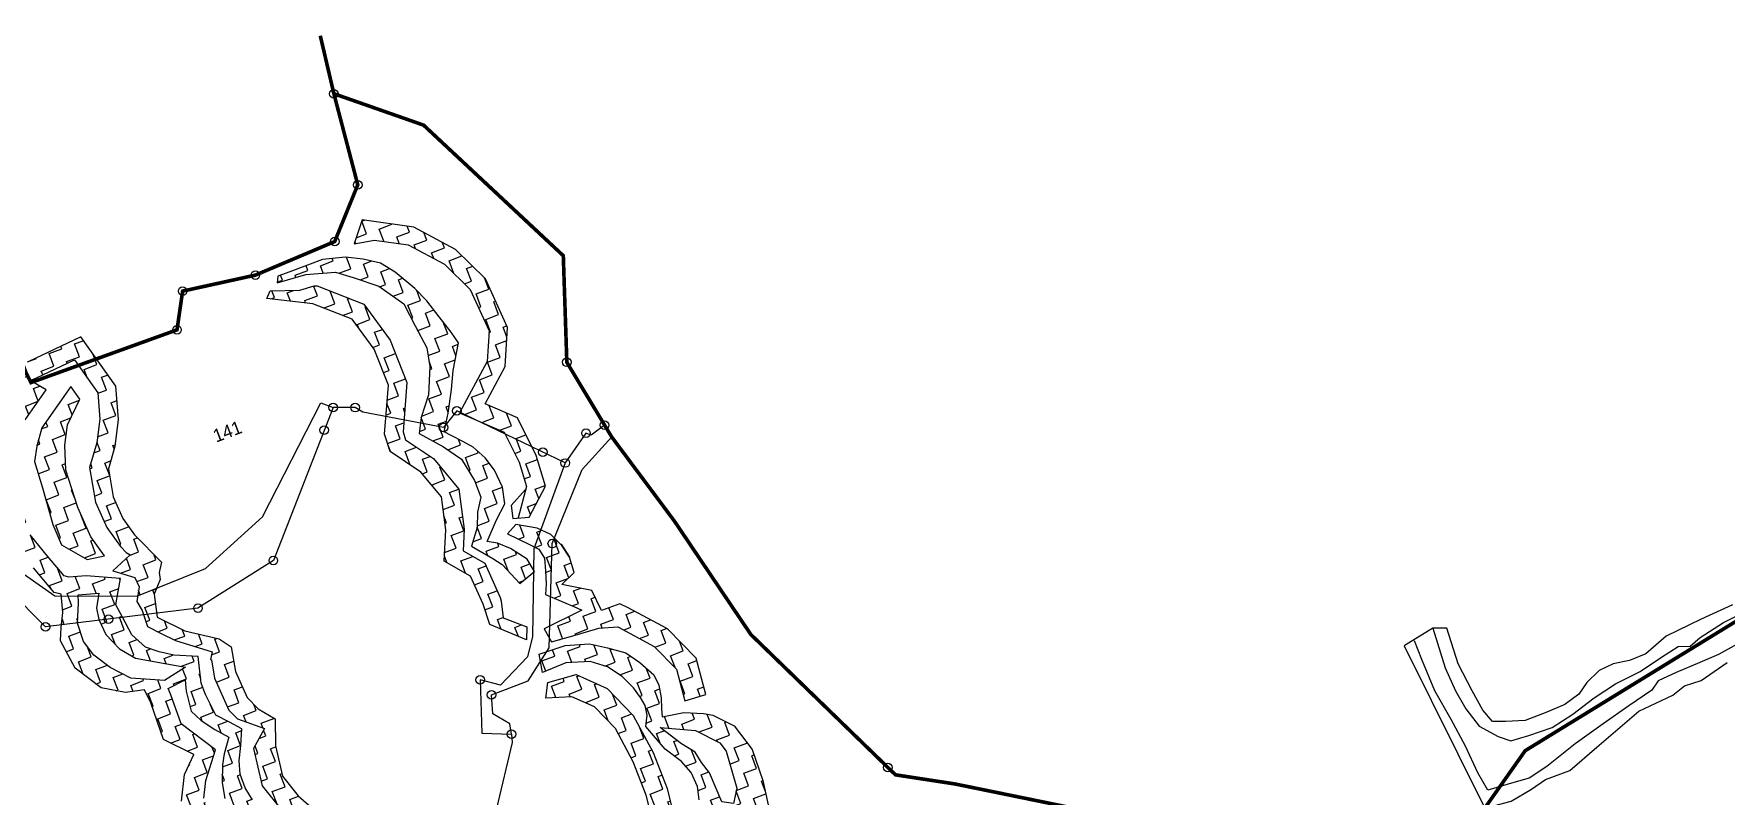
# Model space of a CAD drawing. Header units: metres. Extents: x -219 to 311408, y 87 to 1936973.
# Drawn here: x 307920 to 309141, y 1935642 to 1936192 of the extents above; entities that cross this region are included whole.
import ezdxf

# ---------------------------------------------------------------- set-up
doc = ezdxf.new("R2010")
doc.units = ezdxf.units.M
doc.header["$LTSCALE"] = 0.3
doc.header["$MEASUREMENT"] = 0
doc.linetypes.add('DASHDOT', pattern=[1, 0.5, -0.25, 0, -0.25])
doc.linetypes.add('DIVIDE', pattern=[1.25, 0.5, -0.25, 0, -0.25, 0, -0.25])
doc.layers.get('0').update_dxf_attribs({"linetype": 'CONTINUOUS'})
for name, color, linetype in [('LINE_WATER', 4, 'CONTINUOUS'), ('OFF', 1, 'CONTINUOUS'), ('POLY_HATCH', 12, 'CONTINUOUS'), ('POLY_PARCEL', 6, 'CONTINUOUS'), ('POLY_WATER', 4, 'CONTINUOUS'), ('SYM_STONE', 1, 'CONTINUOUS'), ('TEXT_PARCEL', 7, 'CONTINUOUS'), ('V_BOUND_LINE', 7, 'CONTINUOUS'), ('V_BOUND_STREAM_LINE', 7, 'DASHDOT'), ('V_DIVIDE_LINE', 7, 'DIVIDE')]:
    doc.layers.add(name, color=color, linetype=linetype)
doc.styles.add('TEXT_MAP', font='')
doc.styles.get('TEXT_MAP').set_extended_font_data('Kruti Dev 050')
pattern_1 = [(0, (0, 0), (1.875, 1.875), [1.875, -1.875]), (90, (1.875, 0), (-1.875, 1.875), [1.875, -1.875])]

# ---------------------------------------------------------------- blocks, each defined once
blk = doc.blocks.new('STONE')
blk.add_circle((0, 0), 0.851)
blk = doc.blocks.new('7')
at = {"layer": 'POLY_HATCH'}
h = blk.add_hatch(dxfattribs=at)
h.set_pattern_fill('ZIGZAG', color=256, scale=15, style=0)
h.set_pattern_definition(pattern_1)
h.paths.add_polyline_path([(354.42, 677.99), (352.23, 682.86), (351.52, 685.54), (351.31, 688.78), (352.09, 692.66), (353.99, 695.2), (355.76, 698.52), (357.03, 702.96), (354.91, 711.08), (347.08, 710.44), (344.01, 710.28), (343.94, 716.35), (342.33, 717.25), (341.22, 711.22), (342.98, 707.9), (344.18, 706.42), (341.92, 704.87), (340.09, 702.4), (337.12, 699.44), (336.77, 693.79), (336.2, 687.66), (337.55, 683.49), (339.03, 679.33), (339.86, 678.76), (339.17, 676.3), (338.25, 674.46), (337.49, 672.76), (338.06, 668.51), (340.46, 664.67), (343.38, 662.88), (345.99, 662.32), (346.14, 660.33), (345.99, 654.96), (349.21, 651.53), (347.01, 649.43), (345.32, 646.11), (345.38, 642.48), (347.68, 638.74), (346.4, 636.03), (345.32, 632.61), (346.3, 628.05), (344.5, 627.58), (347, 625.12), (348.99, 625.64), (350.14, 624.7), (346.29, 622.86), (344.45, 620.69), (343.19, 619.01), (341.86, 617.34), (340.6, 615.5), (340.02, 612.74), (340.1, 609.98), (340.94, 607.56), (341.94, 605.47), (342.94, 603.55), (342.59, 601.87), (342.02, 603.22), (340.02, 605.39), (338.76, 608.59), (337.26, 611.81), (336.8, 615.75), (337.43, 619.46), (338.64, 621.99), (340.67, 623.62), (344.08, 624.35), (347, 625.12), (344.5, 627.58), (343.38, 627.29), (339.34, 626.42), (336.21, 623.91), (334.52, 620.38), (333.76, 615.83), (334.32, 610.97), (336.21, 606.93), (339.03, 603.71), (341.84, 601.51), (341.13, 599.31), (343.96, 599.31), (345.03, 601.29), (344.7, 604.3), (343.03, 606.56), (342.69, 610.32), (343.36, 613.66), (344.2, 616), (347.54, 620.1), (350.56, 622.02), (353.4, 623.53), (352.81, 625.37), (351.23, 626.04), (349.52, 627.42), (348.55, 628.96), (348.13, 630.64), (348.44, 632.46), (349.22, 634.93), (351.1, 638.93), (348.38, 643.35), (348.35, 645.41), (349.47, 647.61), (352.21, 651.08), (349.04, 656.12), (349.16, 660.4), (349.09, 661.32), (351.71, 661.62), (351.56, 661.05), (351.31, 660.13), (350.97, 657.29), (351.81, 655.61), (353.15, 653.77), (354.57, 652.1), (353.15, 650.18), (352.4, 648.84), (351.48, 646.5), (351.06, 644.33), (351.89, 641.57), (353.4, 639.73), (356.5, 637.64), (357.42, 638.39), (356.24, 639.39), (355.24, 640.48), (354.57, 642.82), (354.24, 644.75), (354.24, 646.75), (354.74, 648.51), (355.74, 650.43), (356.66, 652.52), (355.4, 653.98), (353.97, 655.57), (353.64, 658.74), (353.64, 660.42), (354.56, 664.01), (351.46, 665.35), (349.71, 666.52), (348.2, 667.77), (347.03, 670.03), (346.7, 672.79), (346.44, 674.71), (347.36, 676.3), (348.28, 677.86), (344.01, 679.91), (341.67, 680.59), (341.13, 680.96), (339.94, 684.31), (338.77, 687.94), (339.29, 693.6), (339.59, 698.32), (342, 700.74), (343.7, 703.02), (347.87, 705.89), (346.26, 707.87), (347.24, 707.92), (353, 708.38), (354.41, 702.99), (353.4, 699.47), (351.86, 696.56), (349.72, 693.72), (348.77, 688.95), (349.02, 685.13), (349.84, 682.01), (350.31, 680.95), (350.69, 680.47), (347.7, 679.22), (350.21, 677.3), (350.29, 675.88), (349.29, 674.12), (349.54, 672.7), (349.46, 670.36), (350.88, 668.77), (352.38, 667.18), (356.57, 663.92), (356.01, 663.02), (356.08, 662.92), (355.6, 660.42), (355.91, 655.56), (356.58, 654.04), (359.62, 651.46), (357.22, 649.39), (356.52, 644.14), (357.9, 639.89), (358.86, 638.14), (358.18, 635.14), (356.19, 628.96), (357.75, 625.12), (358.34, 623.34), (353.83, 621.46), (349.62, 617.98), (346.49, 613.33), (344.95, 606.47), (347.13, 601.21), (347.12, 599.31), (349.66, 599.31), (349.16, 602.38), (347.17, 607.13), (349.16, 611.89), (351.88, 615.93), (355.41, 618.85), (359.45, 620.53), (362.37, 620.79), (360.58, 626.16), (359.4, 629.08), (361.09, 634.34), (362.06, 638.59), (360.68, 641.1), (359.61, 644.42), (360.17, 648.67), (361.45, 652.2), (359.76, 654.29), (358.89, 656.29), (358.63, 660.23), (359.3, 663.65), (358.12, 665.24), (354.08, 667.95), (351.16, 671.07), (351.88, 674.21), (353.39, 675.8), (353.59, 676.77)])
h.paths.add_polyline_path([(343.52, 673.62), (343.77, 675.21), (344.77, 677.05), (342.02, 677.85), (341.68, 676.8), (340.59, 674.21), (340.42, 671.53), (341.14, 669.27), (342.64, 666.88), (344.77, 664.51), (349, 662.56), (352.38, 663.25), (350.12, 664.59), (346.36, 666.85), (344.72, 668.82), (343.68, 671.36)], flags=16)
h = blk.add_hatch(dxfattribs=at)
h.set_pattern_fill('ZIGZAG', color=256, scale=15, style=0)
h.set_pattern_definition(pattern_1)
h.paths.add_polyline_path([(406.29, 688.06), (400.22, 682.76), (405.05, 678.09), (405.53, 673.46), (405.26, 669.73), (405.03, 669.61), (402.69, 666.3), (404.13, 665.89), (407.75, 669.09), (408.06, 673.5), (407.47, 679.26), (403.96, 682.66), (408.37, 686.51), (410.59, 691.43), (410.12, 698.82), (407.67, 704.08), (403.37, 709), (397.04, 712.45), (394.81, 709.73), (397.67, 709.23), (401.76, 706.99), (405.53, 702.68), (407.62, 698.19), (408.03, 691.9)])
h = blk.add_hatch(dxfattribs=at)
h.set_pattern_fill('ZIGZAG', color=256, scale=15, style=0)
h.set_pattern_definition(pattern_1)
h.paths.add_polyline_path([(403.5, 691.83), (403.09, 693.59), (402.26, 696.16), (401.44, 698.84), (400.51, 701.01), (398.75, 704.1), (397.31, 705.96), (395.25, 707.3), (393.08, 708.43), (389.98, 709.26), (383.38, 709.26), (382.97, 708.44), (387.1, 708.13), (391.02, 706.99), (393.08, 705.45), (395.97, 703.08), (398.34, 699.57), (398.75, 696.17), (399.17, 692.76), (398.65, 690.19), (397.1, 686.58), (395.04, 684), (394.01, 682.04), (396.49, 679.15), (398.24, 676.68), (398.86, 673.28), (398.86, 670.8), (397.72, 669.05), (396.9, 667.09), (395.25, 664.93), (398.26, 661.27), (399.69, 657.75), (402.16, 658.58), (401.84, 660.53), (400.17, 662.72), (398.76, 664.04), (397.52, 664.77), (399.79, 667.14), (401.65, 668.79), (402.16, 671.05), (401.95, 673.63), (401.34, 675.69), (400.3, 677.65), (399.27, 678.89), (397.3, 681.03), (398.75, 683.28), (400.3, 686.16), (401.44, 688.53)])
h = blk.add_hatch(dxfattribs=at)
h.set_pattern_fill('ZIGZAG', color=256, scale=15, style=0)
h.set_pattern_definition(pattern_1)
h.paths.add_polyline_path([(396.45, 656.39), (396.47, 656.88), (396.16, 662.08), (393.95, 664.75), (395.14, 667.51), (396.4, 672.9), (394.61, 678.12), (391.64, 682.33), (394.9, 689.25), (394.81, 695.54), (393.14, 701.48), (388, 706.09), (387.62, 706.28), (385.55, 706.38), (381.7, 707.75), (380.89, 706.94), (386.55, 703.99), (390.91, 700.09), (392.28, 695.17), (392.37, 689.8), (389.47, 683.65), (389.39, 681.14), (392.34, 676.96), (393.77, 672.77), (392.73, 668.3), (391.02, 664.34), (393.69, 661.11), (393.94, 656.86), (393.8, 653.91), (397.82, 650.12), (398.47, 651.8), (395.88, 654.13)])
h = blk.add_hatch(dxfattribs=at)
h.set_pattern_fill('ZIGZAG', color=256, scale=15, style=0)
h.set_pattern_definition(pattern_1)
h.paths.add_polyline_path([(346.52, 694.53), (347.62, 697.84), (348.95, 700.34), (351.79, 703.02), (351.24, 705.13), (345.48, 701.18), (343.92, 699.08), (342.88, 697.21), (342.65, 693.4), (342.17, 688.14), (342.33, 685.12), (344.92, 681.95), (347.34, 681.57), (346.51, 684.72), (346.22, 689.12)])
h = blk.add_hatch(dxfattribs=at)
h.set_pattern_fill('ZIGZAG', color=256, scale=15, style=0)
h.set_pattern_definition(pattern_1)
h.paths.add_polyline_path([(407.94, 635.16), (405.85, 639.91), (402.52, 643.24), (398.49, 643.6), (397.48, 641.66), (400.91, 640.58), (403.32, 638.18), (405.01, 634.34), (405.67, 629.18), (405.72, 624.22), (405.16, 619.56), (403.06, 615.83), (403.42, 612.71), (407.05, 612.15), (409.26, 609.13), (411.46, 605.8), (411.61, 601.46), (410.96, 599.31), (413.94, 599.31), (414.15, 601.15), (414.54, 603.85), (414.44, 606.76), (411.73, 610.85), (408.75, 614.94), (406.24, 615.33), (408.08, 618.61), (408.74, 624.05), (408.69, 629.39)])
h.paths.add_polyline_path([(420.47, 628.92), (418.26, 631.33), (417.13, 631.98), (414.61, 633.08), (411.61, 633.55), (411.92, 634.66), (412.4, 636.08), (412.71, 637.81), (412.56, 639.39), (411.37, 641.67), (410.03, 643.64), (407.9, 645.14), (405.77, 646.56), (402.54, 647.51), (398.75, 647.68), (398.28, 645.16), (401.75, 645.24), (404.98, 644.22), (406.96, 642.72), (408.38, 640.75), (409.32, 638.7), (409.72, 637.12), (409.95, 635.86), (409.72, 634.52), (409.01, 633.1), (410.43, 629.24), (411.92, 626.87), (412.63, 624.98), (412.79, 622.85), (412.32, 621.04), (411.85, 619.7), (410.27, 618.55), (413.74, 617.45), (415.63, 616.34), (417.37, 616.11), (417.75, 615.26), (421.81, 613.26), (422.91, 610.12), (424.28, 606.68), (427.22, 607.44), (425.74, 611.17), (424.25, 615.42), (421.03, 617.01), (421.49, 620.43), (421.64, 624.98)])
h.paths.add_polyline_path([(412.79, 629.14), (410.82, 632.29), (415.23, 630.18), (417.77, 627.4), (418.19, 626), (417.76, 620.7), (416.58, 618.89), (415.16, 619.68), (415, 624.01), (414.45, 625.75), (414.13, 627.4)], flags=16)
h.paths.add_polyline_path([(424.99, 604.88), (424.28, 606.68), (423.64, 606.51), (421.06, 606.41), (419.2, 605.28), (419.1, 607.44), (419, 609.81), (418.28, 611.77), (416.42, 613.32), (412.81, 615.69), (407.36, 617.33), (406.24, 615.33), (408.75, 614.94), (409.11, 614.45), (412.6, 613.11), (414.36, 611.67), (416.52, 609.3), (416.63, 605.69), (416.42, 603.52), (415.59, 600.74), (414.84, 599.31), (417.87, 599.31), (418.07, 600.12), (419.31, 602.6)])
h.paths.add_polyline_path([(407.41, 658.74), (407, 660.61), (406.09, 662.59), (404.65, 664.03), (402.07, 665.58), (400.52, 664.75), (402.79, 662.38), (403.82, 661.25), (404.13, 659.8), (403.62, 658.15), (403.1, 656.4), (402.48, 655.06), (405.89, 651.82), (406.43, 651.27), (400.65, 650.7), (400.96, 648.65), (404.67, 648.33), (407.74, 648.1), (410.25, 647.35), (414, 643.04), (415.79, 639.03), (415.3, 634.53), (418.32, 634.34), (418.88, 639.51), (416.58, 644.68), (412.53, 649.33), (411.64, 650.25), (408.93, 650.3), (408.64, 653.32), (408.49, 653.47), (405.06, 655.58), (407.23, 656.51)])
at = {"layer": 'LINE_WATER'}
for points in [[(554.15, 590.54), (551.23, 590.11), (548.43, 590), (544.9, 589.86), (542.14, 589.65), (540.88, 588.77), (537.15, 587.86), (532.95, 586.79), (528.36, 585.53), (523.59, 583.98), (520.73, 583.36), (518.19, 583.57), (514.78, 583.84), (514.35, 586.57), (514.05, 590.58), (513.49, 594.77), (512.8, 599.26), (512.63, 603.91), (512.58, 606.7)], [(515.59, 607.45), (515.25, 601.73), (515.48, 598.24), (515.91, 595.41), (516.8, 592.52), (518.77, 590.25), (520.18, 589.08), (522.78, 588.88), (526.19, 588.8), (529.49, 589.51), (533.07, 590.57), (536.47, 591.34), (540.28, 591.71), (543.75, 592.54), (546.41, 593.09), (547.99, 592.54), (549.68, 593.2), (553.43, 593.98), (557.35, 594.4)]]:
    blk.add_lwpolyline(points, dxfattribs=at)
at = {"layer": 'OFF'}
blk.add_lwpolyline([(517.38, 606.76), (515.59, 607.45), (511.03, 606.55)], dxfattribs=at)
at = {"layer": 'POLY_HATCH', "color": 12, "lineweight": 0}
for p, q in [((354.91, 711.08), (347.08, 710.44)), ((357.03, 702.96), (354.91, 711.08)), ((355.76, 698.52), (357.03, 702.96)), ((353.99, 695.2), (355.76, 698.52)), ((352.09, 692.66), (353.99, 695.2)), ((351.31, 688.78), (352.09, 692.66)), ((351.52, 685.54), (351.31, 688.78)), ((352.23, 682.86), (351.52, 685.54)), ((337.55, 683.49), (339.03, 679.33)), ((354.42, 677.99), (352.23, 682.86)), ((339.03, 679.33), (339.86, 678.76)), ((339.86, 678.76), (339.17, 676.3)), ((339.17, 676.3), (338.25, 674.46)), ((353.39, 675.8), (353.59, 676.77)), ((353.59, 676.77), (354.42, 677.99)), ((338.25, 674.46), (337.49, 672.76)), ((351.16, 671.07), (351.88, 674.21)), ((351.88, 674.21), (353.39, 675.8)), ((337.49, 672.76), (338.06, 668.51)), ((354.08, 667.95), (351.16, 671.07)), ((338.06, 668.51), (340.46, 664.67)), ((358.12, 665.24), (354.08, 667.95)), ((340.46, 664.67), (343.38, 662.88)), ((359.3, 663.65), (358.12, 665.24)), ((343.38, 662.88), (345.99, 662.32)), ((345.99, 662.32), (346.14, 660.33)), ((358.63, 660.23), (359.3, 663.65)), ((346.14, 660.33), (345.99, 654.96)), ((358.89, 656.29), (358.63, 660.23)), ((345.99, 654.96), (349.21, 651.53)), ((359.76, 654.29), (358.89, 656.29)), ((361.45, 652.2), (359.76, 654.29)), ((349.21, 651.53), (347.01, 649.43)), ((360.17, 648.67), (361.45, 652.2)), ((347.01, 649.43), (345.32, 646.11)), ((359.61, 644.42), (360.17, 648.67)), ((360.68, 641.1), (359.61, 644.42)), ((398.49, 643.6), (397.48, 641.66)), ((402.52, 643.24), (398.49, 643.6)), ((405.85, 639.91), (402.52, 643.24)), ((362.06, 638.59), (360.68, 641.1)), ((397.48, 641.66), (400.91, 640.58)), ((400.91, 640.58), (403.32, 638.18)), ((407.94, 635.16), (405.85, 639.91)), ((403.32, 638.18), (405.01, 634.34)), ((405.01, 634.34), (405.67, 629.18)), ((408.69, 629.39), (407.94, 635.16)), ((405.67, 629.18), (405.72, 624.22)), ((408.74, 624.05), (408.69, 629.39)), ((405.72, 624.22), (405.16, 619.56)), ((408.08, 618.61), (408.74, 624.05))]:
    blk.add_line(p, q, dxfattribs=at)
at = {"layer": 'POLY_HATCH'}
for points in [[(345.32, 646.11), (347.01, 649.43), (349.21, 651.53), (345.99, 654.96), (346.14, 660.33), (345.99, 662.32), (343.38, 662.88), (340.46, 664.67), (338.06, 668.51), (337.49, 672.76), (338.25, 674.46), (339.17, 676.3), (339.86, 678.76), (339.03, 679.33), (337.55, 683.49)], [(347.08, 710.44), (354.91, 711.08), (357.03, 702.96), (355.76, 698.52), (353.99, 695.2), (352.09, 692.66), (351.31, 688.78), (351.52, 685.54), (352.23, 682.86), (354.42, 677.99), (353.59, 676.77), (353.39, 675.8), (351.88, 674.21), (351.16, 671.07), (354.08, 667.95), (358.12, 665.24), (359.3, 663.65), (358.63, 660.23), (358.89, 656.29), (359.76, 654.29), (361.45, 652.2), (360.17, 648.67), (359.61, 644.42), (360.68, 641.1), (362.06, 638.59)], [(405.16, 619.56), (405.72, 624.22), (405.67, 629.18), (405.01, 634.34), (403.32, 638.18), (400.91, 640.58), (397.48, 641.66), (398.49, 643.6), (402.52, 643.24), (405.85, 639.91), (407.94, 635.16), (408.69, 629.39), (408.74, 624.05), (408.08, 618.61)], [(405.03, 669.61), (402.38, 668.26), (401.97, 666.51), (404.13, 665.89), (407.75, 669.09), (408.06, 673.5), (407.47, 679.26), (403.96, 682.66), (408.37, 686.51), (410.59, 691.43), (410.12, 698.82), (407.67, 704.08), (403.37, 709), (397.04, 712.45), (394.81, 709.73), (397.67, 709.23), (401.76, 706.99), (405.53, 702.68), (407.62, 698.19), (408.03, 691.9), (406.29, 688.06), (400.22, 682.76), (405.05, 678.09), (405.53, 673.46), (405.28, 669.97), (402.69, 666.3)], [(382.97, 708.44), (387.1, 708.13), (391.02, 706.99), (393.08, 705.45), (395.97, 703.08), (398.34, 699.57), (398.75, 696.17), (399.17, 692.76), (398.65, 690.19), (397.1, 686.58), (395.04, 684), (394.01, 682.04), (396.49, 679.15), (398.24, 676.68), (398.86, 673.28), (398.86, 670.8), (397.72, 669.05), (396.9, 667.09), (395.25, 664.93), (397.42, 662.29), (398.34, 661.05), (399.69, 657.75), (402.16, 658.58), (401.84, 660.53), (400.17, 662.72), (398.76, 664.04), (397.52, 664.77), (399.79, 667.14), (401.65, 668.79), (402.16, 671.05), (401.95, 673.63), (401.34, 675.69), (400.3, 677.65), (399.27, 678.89), (398.03, 680.23), (397.31, 681.06), (398.75, 683.28), (400.3, 686.16), (401.44, 688.53), (403.5, 691.83), (403.09, 693.59), (402.26, 696.16), (401.44, 698.84), (400.51, 701.01), (398.75, 704.1), (397.31, 705.96), (395.25, 707.3), (393.08, 708.43), (389.98, 709.26), (385.14, 709.26), (383.38, 709.26), (382.97, 708.44)], [(343.7, 703.02), (347.87, 705.89), (346.26, 707.87), (347.24, 707.92), (353, 708.38), (354.41, 702.99), (353.4, 699.47), (351.86, 696.56), (349.72, 693.72), (348.77, 688.95), (349.02, 685.13), (349.84, 682.01), (350.31, 680.95), (350.69, 680.47), (347.7, 679.22), (350.21, 677.3), (350.29, 675.88), (349.29, 674.12), (349.54, 672.7), (349.46, 670.36), (350.88, 668.77), (352.38, 667.18), (356.57, 663.92), (356.01, 663.02), (356.08, 662.92), (355.6, 660.42), (355.91, 655.56), (356.58, 654.04), (359.62, 651.46), (357.22, 649.39), (356.52, 644.14), (357.9, 639.89)], [(348.35, 645.41), (349.47, 647.61), (352.21, 651.08), (349.04, 656.12), (349.16, 660.4), (349.09, 661.32), (351.71, 661.62), (351.56, 661.05), (351.31, 660.13), (350.97, 657.29), (351.81, 655.61), (353.15, 653.77), (354.57, 652.1), (353.15, 650.18), (352.4, 648.84), (351.48, 646.5), (351.06, 644.33)], [(354.57, 642.82), (354.24, 644.75), (354.24, 646.75), (354.74, 648.51), (355.74, 650.43), (356.66, 652.52), (355.4, 653.98), (353.97, 655.57), (353.64, 658.74), (353.64, 660.42), (354.56, 664.01), (351.46, 665.35), (349.71, 666.52), (348.2, 667.77), (347.03, 670.03), (346.7, 672.79), (346.44, 674.71), (347.36, 676.3), (348.28, 677.86), (344.01, 679.91), (341.67, 680.59), (341.13, 680.96), (339.94, 684.31), (338.77, 687.94)], [(406.9, 660.83), (406.95, 660.84), (407.41, 658.74)], [(412.32, 621.04), (412.79, 622.85), (412.63, 624.98), (411.92, 626.87), (410.43, 629.24), (409.01, 633.1), (409.72, 634.52), (409.95, 635.86), (409.72, 637.12), (409.32, 638.7), (408.38, 640.75), (406.96, 642.72), (404.98, 644.22), (401.75, 645.24), (398.28, 645.16), (398.75, 647.68), (402.54, 647.51), (405.77, 646.56), (407.9, 645.14), (410.03, 643.64), (411.37, 641.67), (412.56, 639.39), (412.71, 637.81), (412.4, 636.08), (411.92, 634.66), (411.61, 633.55), (414.61, 633.08), (417.13, 631.98), (418.26, 631.33), (420.47, 628.92), (421.64, 624.98), (421.49, 620.43), (421.03, 617.01)]]:
    blk.add_lwpolyline(points, dxfattribs=at)
for points in [[(396.45, 656.39), (395.88, 654.13), (398.47, 651.8), (397.82, 650.12), (393.8, 653.91), (393.94, 656.86), (393.69, 661.11), (391.02, 664.34), (392.73, 668.3), (393.77, 672.77), (392.34, 676.96), (389.39, 681.14), (389.47, 683.65), (392.37, 689.8), (392.28, 695.17), (390.91, 700.09), (386.55, 703.99), (380.89, 706.94), (381.7, 707.75), (385.55, 706.38), (387.62, 706.28), (388, 706.09), (393.14, 701.48), (394.81, 695.54), (394.9, 689.25), (391.98, 683.04), (391.94, 681.91), (394.61, 678.12), (396.4, 672.9), (395.14, 667.51), (393.95, 664.75), (396.16, 662.08), (396.47, 656.88)], [(347.34, 681.57), (346.51, 684.72), (346.22, 689.12), (346.52, 694.53), (347.62, 697.84), (348.95, 700.34), (351.79, 703.02), (351.24, 705.13), (345.48, 701.18), (343.92, 699.08), (342.88, 697.21), (342.65, 693.4), (342.17, 688.14), (342.33, 685.12), (344.92, 681.95)], [(342.02, 677.85), (344.77, 677.05), (343.77, 675.21), (343.52, 673.62), (343.68, 671.36), (344.72, 668.82), (346.36, 666.85), (350.12, 664.59), (352.38, 663.25), (349, 662.56), (344.77, 664.51), (342.64, 666.88), (341.14, 669.27), (340.42, 671.53), (340.59, 674.21), (341.68, 676.8)], [(406.43, 651.27), (400.65, 650.7), (400.96, 648.65), (404.67, 648.33), (407.74, 648.1), (410.24, 647.36), (410.31, 647.29), (414, 643.04), (415.79, 639.03), (415.3, 634.53), (418.32, 634.34), (418.88, 639.51), (416.58, 644.68), (412.53, 649.33), (411.64, 650.25), (408.93, 650.3), (408.64, 653.32), (408.49, 653.47), (405.06, 655.58), (407.23, 656.51), (407.41, 658.74), (407, 660.61), (406.09, 662.59), (404.65, 664.03), (402.07, 665.58), (400.52, 664.75), (402.79, 662.38), (403.82, 661.25), (404.13, 659.8), (403.62, 658.15), (403.1, 656.4), (402.48, 655.06), (405.89, 651.82)], [(418.19, 626), (417.76, 620.7), (416.58, 618.89), (415.16, 619.68), (415, 624.01), (414.45, 625.75), (414.13, 627.4), (412.79, 629.14), (410.82, 632.29), (415.23, 630.18), (417.77, 627.4)]]:
    blk.add_lwpolyline(points, close=True, dxfattribs=at)
at = {"layer": 'POLY_PARCEL'}
for points in [[(411.45, 671.11), (399.96, 683.14), (397.42, 681.65), (387.77, 687.55), (386.97, 688.52), (384.14, 689.62)], [(391.26, 638.69), (390.96, 637.57), (385.72, 629.78)]]:
    blk.add_lwpolyline(points, dxfattribs=at)
at = {"layer": 'POLY_WATER'}
for points in [[(368.94, 672.74), (356.88, 670.27), (336.24, 675.29), (324.49, 701.5)], [(324.49, 701.5), (326.43, 700.76), (333.72, 687.53), (333.96, 686.18), (338.96, 678.85), (349.56, 674.77), (359.79, 675), (369.69, 678.93), (382.77, 690.81), (384.14, 689.62)], [(384.14, 689.62), (368.94, 672.74)], [(418.38, 674.09), (416.15, 673.43), (415.58, 673.95), (411.45, 671.11)], [(391.26, 638.69), (391.57, 640.12), (389.85, 642.2), (390.6, 644.76), (396.02, 644.78), (400.36, 648.02), (405.84, 661.32), (413.34, 669.46), (418.72, 672.22)], [(411.45, 671.11), (403.18, 661.56), (398.76, 650.26), (397.09, 647.9), (392.23, 645.58), (389.87, 647.25), (387.49, 640.28), (391.26, 638.69)], [(511.03, 606.55), (513.51, 581.64)], [(555.46, 595.83), (550.72, 595.53), (545.37, 595.01), (541.89, 593.72), (539.45, 593.69), (537.18, 594.05), (535.01, 593.86), (532.84, 592.9), (531.23, 591.78), (528.95, 591.15), (526.24, 591.01), (523.03, 590.98), (520.42, 591.83), (518.75, 592.46), (518.06, 594.41), (517.6, 597.45), (517.13, 601.59), (517.38, 606.76)], [(513.51, 581.64), (517.28, 581.28), (520.47, 581.83), (522.76, 582.38), (526.34, 582.35), (530.96, 584.05), (538.15, 586.66), (543.34, 587.08), (545.31, 587.7), (547.73, 587.6), (551.95, 588.66)]]:
    blk.add_lwpolyline(points, dxfattribs=at)
at = {"layer": 'V_BOUND_LINE', "const_width": 0.5}
for points in [[(399.53, 730.13), (398.18, 717.19), (392.43, 710.98), (380.53, 710.51), (370.35, 711.99), (367.73, 707.26), (346.28, 707.57), (345.85, 711.68), (341.19, 713.21), (340.6, 717.7), (323.46, 716.53), (322.64, 712.11), (316.1, 712.15), (314.49, 708.12), (288.97, 703.58)], [(399.53, 730.13), (409.6, 721.69), (421.3, 698), (416.56, 684.05), (418.38, 674.09)], [(418.38, 674.09), (418.72, 672.22)], [(418.72, 672.22), (422.72, 658.3), (427.08, 639.9), (438.94, 614.7), (446.2, 610.61), (469.07, 596.2), (472.44, 595.1)]]:
    blk.add_lwpolyline(points, dxfattribs=at)
at = {"layer": 'V_BOUND_STREAM_LINE', "ltscale": 10, "const_width": 0.5}
blk.add_lwpolyline([(513.51, 581.64), (521.55, 587.1), (558.59, 594.21)], dxfattribs=at)
at = {"layer": 'V_DIVIDE_LINE', "ltscale": 10, "const_width": 0.5}
blk.add_lwpolyline([(399.53, 730.13), (400.6, 738.29)], dxfattribs=at)
at = {"layer": 'SYM_STONE', "xscale": 0.7, "yscale": 0.7, "zscale": 0.7}
for p in [(399.53, 730.13), (398.18, 717.19), (370.35, 711.99), (380.53, 710.51), (392.43, 710.98), (367.73, 707.26), (384.14, 689.62), (381.88, 687.11), (386.97, 688.52), (399.96, 683.14), (416.56, 684.05), (397.42, 681.65), (336.24, 675.29), (344.77, 673.22), (409.07, 673.6), (415.58, 673.95), (418.38, 674.09), (368.94, 672.74), (411.45, 671.11), (356.88, 670.27), (405.84, 661.32), (389.87, 647.25), (390.6, 644.76), (391.26, 638.69), (438.32, 616.02)]:
    blk.add_blockref('STONE', p, dxfattribs=at)
at = {"layer": 'TEXT_PARCEL', "style": 'TEXT_MAP'}
blk.add_text('141', height=1.8, dxfattribs=at).set_placement((367.28, 690.77))

msp = doc.modelspace()

# ---------------------------------------------------------------- block references
at = {"xscale": 5.22030005190954, "yscale": 5.22030005190954, "zscale": 5.22030005190954, "rotation": 20.6667085191896}
msp.add_blockref('7', (307530.7, 1931846.3), dxfattribs=at)

doc.saveas('drawing.dxf')
